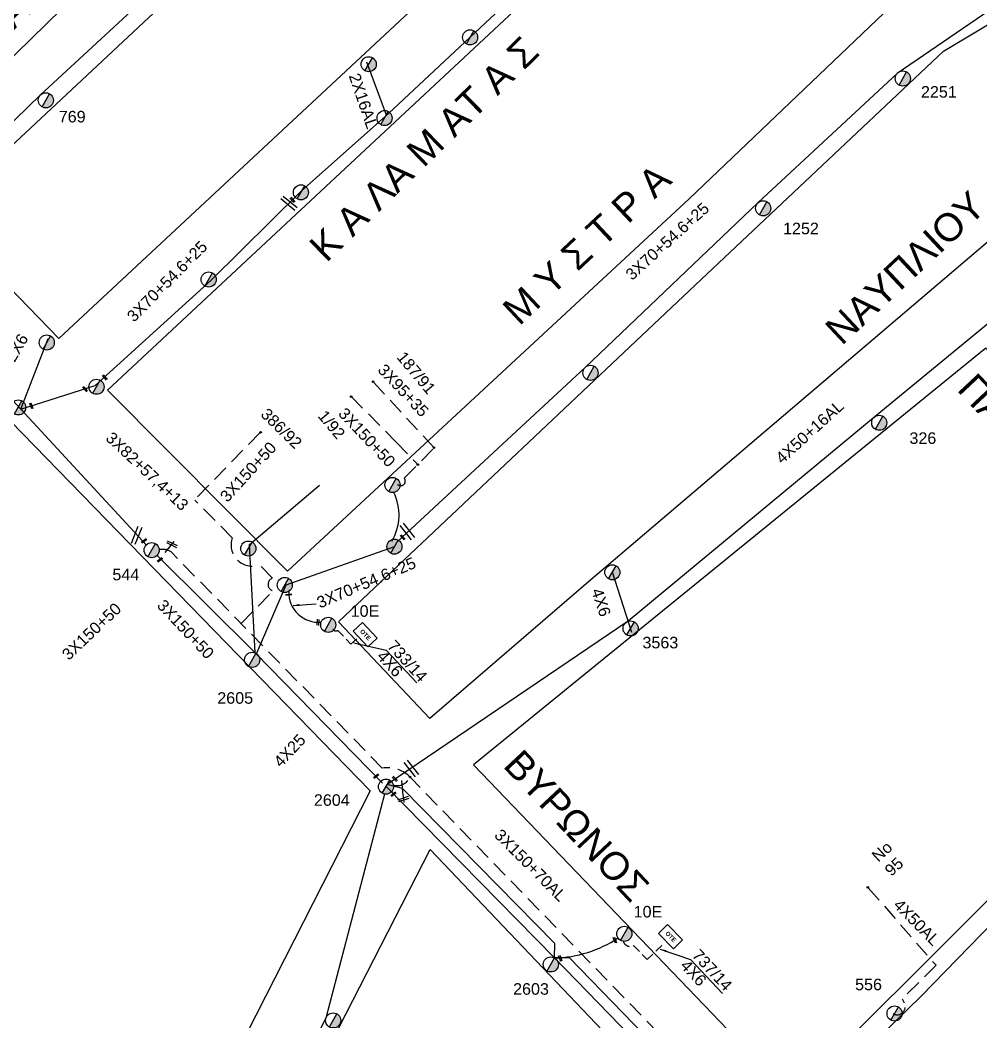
# Model space of a CAD drawing. Header units: millimetres. Extents: x 771 to 3391, y 686 to 1835.
# Drawn here: x 1808.2 to 1958.2, y 1307.3 to 1463.7 of the extents above; entities that cross this region are included whole.
import ezdxf

# ---------------------------------------------------------------- set-up
doc = ezdxf.new("R2010")
doc.units = ezdxf.units.MM
doc.linetypes.add('DASHED', pattern=[19.05, 12.7, -6.35])
for name, color, linetype in [('Pillar OTE', 7, 'Continuous'), ('Άγνωστα', 7, 'Continuous'), ('Γυμνά εναέρια ΧΤ και ΦΟΠ (3Φ)   4x50+16AL', 7, 'Continuous'), ('Εναέρια παροχή ΧΤ 4x25', 7, 'SYN_LINE'), ('Επιγραφές - Σχήματα', 7, 'Continuous'), ('Καλωδια Χ.Τ 3x95+35', 7, 'DASHED'), ('Καλώδια ΧΤ   3x150+50CU', 7, 'DASHED'), ('Καλώδια ΧΤ   3x150+70AL', 7, 'DASHED'), ('Μηχανική τομή', 7, 'Continuous'), ('Στύλος Ξύλινος', 7, 'Continuous'), ('Στύλος Ξύλινος @ 1', 7, 'Continuous'), ('Στύλος ΦΜ', 7, 'Continuous'), ('Στύλος ΦΜ @ 1', 7, 'Continuous'), ('Συνδέσεις', 7, 'Continuous'), ('Συνεστραμμένα ΧΤ   3x70+54.6+25 AL', 7, 'SYN_LINE'), ('Τομή', 7, 'Continuous'), ('Υπόβαθρο ΔΕΗ', 7, 'Continuous'), ('Υπόγεια καλώδια Παροχών ΧΤ   4x50AL', 7, 'DASHED'), ('Υπόγεια καλώδια Παροχών ΧΤ   4x6', 7, 'DASHED')]:
    doc.layers.add(name, color=color, linetype=linetype)
doc.styles.add('arial', font='arial.ttf')
doc.styles.get("Standard").update_dxf_attribs({"font": 'arial.ttf'})
doc.linetypes.add('SYN_LINE', pattern='A,0.5,-0.0001,["/\\/\\/\\/",Standard,S=0.1,R=0,X=0,Y=-0.05],-0.25', length=0.7501)
doc.dimstyles.new('ISO-25', dxfattribs={"dimtxt": 2.5, "dimasz": 2.5, "dimexe": 1.25, "dimexo": 0.625, "dimtad": 1, "dimtxsty": 'Standard', "dimcen": 2.5, "dimadec": 0, "dimazin": 0, "dimtfac": 1, "dimtmove": 0, "dimatfit": 3, "dimfxl": 1, "dimarcsym": 0})

# ---------------------------------------------------------------- blocks, each defined once
blk = doc.blocks.new('ΥΠΑΡΧΩΝ ΤΣΙΜΕΝΤΕΝΙΟΣ ΣΤΥΛΟΣ')
at = {"layer": 'Στύλος ΦΜ'}
blk.add_hatch(color=7, dxfattribs=at).paths.add_polyline_path([(-1.29, -2.28, 0.574793), (2.62, 0, 0.268822), (1.3, 2.27)])
at = {"layer": 'Στύλος ΦΜ', "color": 7}
blk.add_line((-1.29, -2.28), (1.3, 2.27), dxfattribs=at)
blk.add_circle((0, 0), 2.62, dxfattribs=at)
at = {"layer": 'Στύλος ΦΜ', "flags": 4}
for tag, p in [('ΑΡΙΘΜΟΣ', (-4.68, 8.05)), ('ΤΥΠΟΣ', (-4.91, 3.03))]:
    blk.add_attdef(tag, p, '', height=4, dxfattribs=at)
blk = doc.blocks.new('ΜΗΧΑΝΙΚΗ ΤΟΜΗ')
at = {"layer": 'Μηχανική τομή', "ltscale": 40}
for p, q in [((-1.89, 0.78), (1.89, 0.78)), ((1.89, 0), (-1.89, 0))]:
    blk.add_line(p, q, dxfattribs=at)
blk = doc.blocks.new('_ΣΥΝΔΕΣΗ')
at = {"layer": 'Συνδέσεις', "linetype": 'SYN_LINE', "ltscale": 40}
blk.add_hatch(color=256, dxfattribs=at).paths.add_polyline_path([(0.5, -0.01, 1), (-0.5, -0.01, 1)])
at = {"layer": 'Συνδέσεις'}
blk.add_circle((0, -0.01), 0.5, dxfattribs=at)
blk = doc.blocks.new('τομή_')
at = {"layer": 'Επιγραφές - Σχήματα'}
for p, q in [((-1.29, -0.22), (0.13, 0.75)), ((-1.08, -0.46), (0.34, 0.51)), ((-0.66, 0.62), (-0.29, -0.37))]:
    blk.add_line(p, q, dxfattribs=at)
blk = doc.blocks.new('ΤΟΜΗ')
at = {"layer": 'Τομή', "ltscale": 40}
for p, q in [((-5.68, 0), (5.68, 0)), ((5.68, -2.33), (-5.68, -2.33))]:
    blk.add_line(p, q, dxfattribs=at)
blk = doc.blocks.new('ΥΠΑΡΧΩΝ ΞΥΛΙΝΟΣ ΣΤΥΛΟΣ')
at = {"layer": 'Στύλος Ξύλινος'}
h = blk.add_hatch(color=7, dxfattribs=at)
h.paths.add_polyline_path([(-2.62, 0, 0.270008), (-1.29, -2.28), (1.3, 2.27, 0.576266)])
h.paths.add_polyline_path([(-1.29, -2.28, 0.574793), (2.62, 0, 0.268822), (1.3, 2.27)])
at = {"layer": 'Στύλος Ξύλινος', "color": 7}
blk.add_line((-1.29, -2.28), (1.3, 2.27), dxfattribs=at)
blk.add_circle((0, 0), 2.62, dxfattribs=at)
at = {"layer": 'Στύλος Ξύλινος', "flags": 4}
for tag, p in [('ΑΡΙΘΜΟΣ', (-4.91, 8.6)), ('ΤΥΠΟΣ', (-4.85, 3.39))]:
    blk.add_attdef(tag, p, '', height=4, dxfattribs=at)
blk = doc.blocks.new('PILLAR ΟΤΕ')
at = {"layer": 'Pillar OTE', "ltscale": 40}
blk.add_lwpolyline([(-3.31, 2.02), (3.39, 2.02), (3.39, -1.99), (-3.31, -1.99)], close=True, dxfattribs=at)
at = {"layer": 'Pillar OTE', "insert": (-1.81, 0.71), "char_height": 1.3575, "width": 109.961, "attachment_point": 1}
blk.add_mtext('{\\fArial|b1|i0|c161|p34;OTE}', dxfattribs=at)

msp = doc.modelspace()

# ---------------------------------------------------------------- linework, layer by layer
at = {"layer": 'Άγνωστα', "color": 5, "linetype": 'Continuous', "ltscale": 20}
msp.add_lwpolyline([(1756.06447, 1456.24781), (1786.09307, 1426.94159), (1808.34808, 1402.93005), (1827.97811, 1381.68641)], dxfattribs=at)
at = {"layer": 'Άγνωστα', "color": 1}
msp.add_lwpolyline([(1865.41616, 1448.79127), (1862.35235, 1457.10634)], dxfattribs=at)
at = {"layer": 'Άγνωστα', "color": 5}
msp.add_lwpolyline([(1808.34808, 1402.93005), (1812.63939, 1413.95873)], dxfattribs=at)
at = {"layer": 'Άγνωστα', "color": 1, "ltscale": 20}
msp.add_lwpolyline([(1844.95082, 1364.96857), (1844.05464, 1381.78571), (1854.97387, 1391.08426)], dxfattribs=at)
at = {"layer": 'Άγνωστα', "color": 6, "linetype": 'SYN_LINE', "ltscale": 0.1}
msp.add_lwpolyline([(1903.74822, 1368.08417), (1900.69536, 1377.46276)], dxfattribs=at)
at = {"layer": 'Άγνωστα', "color": 85, "linetype": 'Continuous', "ltscale": 0.2}
msp.add_lwpolyline([(1865.11199, 1342.85998), (1855.98703, 1307.87277), (1838.31686, 1272.75052), (1828.55284, 1255.36842)], dxfattribs=at)
at = {"layer": 'Γυμνά εναέρια ΧΤ και ΦΟΠ (3Φ)   4x50+16AL', "color": 1}
msp.add_lwpolyline([(1852.14364, 1436.95889), (1865.74889, 1449.0879), (1950.87237, 1528.69667), (1954.46685, 1539.34416)], dxfattribs=at)
at = {"layer": 'Γυμνά εναέρια ΧΤ και ΦΟΠ (3Φ)   4x50+16AL', "color": 6, "linetype": 'Continuous', "ltscale": 0.2}
msp.add_lwpolyline([(2015.55399, 1463.36472), (1986.7784, 1439.37189), (1964.31854, 1420.34554), (1941.71855, 1401.79755), (1903.1813, 1369.82578), (1865.56173, 1344.32603)], dxfattribs=at)
at = {"layer": 'Γυμνά εναέρια ΧΤ και ΦΟΠ (3Φ)   4x50+16AL', "color": 30, "linetype": 'Continuous'}
msp.add_lwpolyline([(1921.89697, 1284.97408), (1948.87525, 1311.32391), (2007.55651, 1371.57859)], dxfattribs=at)
at = {"layer": 'Καλωδια Χ.Τ 3x95+35', "color": 1, "linetype": 'DASHED', "ltscale": 0.2}
msp.add_lwpolyline([(1872.88538, 1396.87676), (1872.88538, 1396.87676), (1872.88538, 1396.87676), (1872.88538, 1396.87676), (1863.3581, 1407.19166)], dxfattribs=at)
at = {"layer": 'Καλώδια ΧΤ   3x150+50CU', "color": 1, "linetype": 'DASHED', "ltscale": 0.2}
msp.add_lwpolyline([(1859.93805, 1404.91199), (1866.96272, 1397.75901), (1870.31387, 1394.29036)], dxfattribs=at)
at = {"layer": 'Καλώδια ΧΤ   3x150+50CU', "color": 151, "linetype": 'DASHED', "ltscale": 0.2}
msp.add_lwpolyline([(1845.6801, 1399.24212), (1835.48321, 1388.77915)], dxfattribs=at)
at = {"layer": 'Καλώδια ΧΤ   3x150+50CU', "color": 1, "linetype": 'DASHED', "ltscale": 0.2}
msp.add_lwpolyline([(1867.15795, 1391.18886, 0.947787284), (1868.20847, 1392.17277), (1872.88538, 1396.87676)], format="xyb", dxfattribs=at)
at = {"layer": 'Καλώδια ΧΤ   3x150+50CU', "color": 151, "linetype": 'DASHED', "ltscale": 0.2}
for points in [[(1842.7481, 1369.45514), (1847.70553, 1374.57082, -0.733919331), (1847.65182, 1376.55724), (1845.60325, 1378.61477, -0.635642395), (1841.37004, 1382.86654), (1835.53968, 1388.72244)], [(1937.55581, 1270.28306, 0.280308914), (1938.61302, 1273.90198), (1927.73647, 1287.15092, 0.3929797), (1923.75284, 1289.18382), (1869.29891, 1345.31217, 0.255416006), (1864.77794, 1346.90477), (1831.80798, 1380.65376, 0.205927836), (1829.95883, 1380.98095)]]:
    msp.add_lwpolyline(points, format="xyb", dxfattribs=at)
msp.add_arc((1867.16704, 1346.24347), 2.06085, 251.235651, 339.5420492, dxfattribs=at)
at = {"layer": 'Συνεστραμμένα ΧΤ   3x70+54.6+25 AL', "color": 85, "linetype": 'SYN_LINE', "ltscale": 15}
msp.add_lwpolyline([(1785.87534, 1427.15409), (1811.4352, 1451.97282), (1842.49974, 1480.71584), (1868.21107, 1504.82738), (1893.47159, 1528.74496), (1916.06996, 1550.31906), (1931.09359, 1561.57559)], dxfattribs=at)
at = {"layer": 'Συνεστραμμένα ΧΤ   3x70+54.6+25 AL', "color": 85, "linetype": 'SYN_LINE', "ltscale": 20}
msp.add_lwpolyline([(1997.2208, 1496.04484), (1970.78081, 1472.92861), (1945.17024, 1455.33421), (1923.46265, 1435.16667), (1896.46315, 1409.43473), (1867.1113, 1382.225)], dxfattribs=at)
at = {"layer": 'Συνεστραμμένα ΧΤ   3x70+54.6+25 AL', "color": 5, "linetype": 'SYN_LINE', "ltscale": 20}
msp.add_lwpolyline([(1808.34808, 1402.93005), (1819.96117, 1406.64228), (1838.0248, 1422.99379), (1852.14364, 1436.95889)], dxfattribs=at)
at = {"layer": 'Συνεστραμμένα ΧΤ   3x70+54.6+25 AL', "color": 1, "ltscale": 20}
for points in [[(1845.14847, 1364.71606), (1849.77334, 1375.53315), (1866.67626, 1381.46714), (1866.67626, 1381.46714)], [(1864.82766, 1344.57575), (1845.05541, 1364.81519), (1829.61995, 1380.09528)], [(1934.81434, 1272.62195), (1934.55029, 1273.41507), (1924.70638, 1285.40612), (1922.42702, 1285.49366), (1922.51931, 1287.89682), (1894.02778, 1317.26445), (1891.67198, 1317.28267), (1891.6895, 1319.54716), (1867.91411, 1343.71662), (1865.56173, 1344.32603)]]:
    msp.add_lwpolyline(points, dxfattribs=at)
at = {"layer": 'Συνεστραμμένα ΧΤ   3x70+54.6+25 AL', "color": 85, "ltscale": 20}
msp.add_lwpolyline([(1933.39982, 1272.22399), (1922.47092, 1285.53669), (1891.67198, 1317.28267), (1865.36915, 1344.02147)], dxfattribs=at)
at = {"layer": 'Συνεστραμμένα ΧΤ   3x70+54.6+25 AL', "color": 1, "ltscale": 20}
msp.add_arc((1859.52327, 1386.4269), 7.87631, 328.7646792, 26.4575804, dxfattribs=at)
at = {"layer": 'Συνεστραμμένα ΧΤ   3x70+54.6+25 AL', "color": 1, "ltscale": 8}
msp.add_arc((1854.84658, 1374.33938), 4.67988, 178.241231, 274.8462607, dxfattribs=at)
at = {"layer": 'Συνεστραμμένα ΧΤ   3x70+54.6+25 AL', "linetype": 'SYN_LINE', "ltscale": 8}
msp.add_arc((1891.32626, 1335.63961), 18.36019, 271.0789207, 303.8968349, dxfattribs=at)
at = {"layer": 'Υπόβαθρο ΔΕΗ'}
for points in [[(1814.29139, 1413.96219), (1795.43799, 1433.35964), (1923.51394, 1553.10057), (1942.68432, 1533.6234), (1814.29139, 1413.96219)], [(1769.70602, 1460.0404), (1808.98366, 1527.31006), (1849.70157, 1502.65454), (1850.4504, 1498.75856), (1821.88857, 1472.45621), (1788.55029, 1439.79453), (1769.70602, 1460.0404)], [(1821.87339, 1405.90208), (1950.29522, 1525.70378), (1984.97259, 1491.82534), (1946.43818, 1468.0151), (1912.66934, 1435.77143), (1850.01039, 1377.64182), (1821.87339, 1405.90208)], [(1858.00941, 1369.79406), (1914.55338, 1423.15914), (1952.39857, 1458.78111), (1993.27898, 1483.30626), (2007.15123, 1469.8209), (1896.95229, 1375.96134), (1872.20797, 1354.64919), (1857.95924, 1369.74671)], [(1726.38517, 1376.30408), (1726.47385, 1386.94423), (1761.73545, 1447.27759), (1862.90883, 1343.35003), (1822.79772, 1264.51968), (1726.38517, 1376.30408)], [(1831.58332, 1381.46362), (1830.83456, 1380.56836)], [(1865.37509, 1365.32628), (1870.15514, 1360.18796)], [(1868.05695, 1342.60502), (1867.85174, 1344.94701)], [(1831.50491, 1254.6729), (1849.2202, 1289.17554), (1872.24782, 1334.1996), (1939.55095, 1263.55634), (1877.90896, 1201.0847), (1831.50491, 1254.6729)], [(1912.86923, 1317.02825), (1917.88351, 1311.69686)]]:
    msp.add_lwpolyline(points, dxfattribs=at)
msp.add_lwpolyline([(1977.0365, 1392.21385), (1958.9722, 1412.44279), (1879.0169, 1347.43466), (1928.64717, 1295.7143), (2055.29282, 1422.10812), (2015.32218, 1461.72274), (1967.94258, 1419.73621), (1985.57852, 1399.84181)], close=True, dxfattribs=at)
at = {"layer": 'Υπόγεια καλώδια Παροχών ΧΤ   4x50AL', "color": 30, "ltscale": 0.2}
msp.add_lwpolyline([(1940.64223, 1328.19196), (1951.22521, 1316.11946), (1945.91008, 1310.88903), (1946.25197, 1310.24202, -0.765357163), (1944.47276, 1308.5832, -0.948527797)], format="xyb", dxfattribs=at)
at = {"layer": 'Υπόγεια καλώδια Παροχών ΧΤ   4x6', "color": 1, "linetype": 'DASHED', "ltscale": 0.1}
msp.add_lwpolyline([(1857.08142, 1368.60731, 0.482024722), (1857.83694, 1368.4042), (1859.89605, 1366.22244), (1861.055, 1367.31624)], format="xyb", dxfattribs=at)
at = {"layer": 'Υπόγεια καλώδια Παροχών ΧΤ   4x6', "linetype": 'DASHED', "ltscale": 0.1}
msp.add_lwpolyline([(1902.40162, 1319.86611, 0.457079153), (1904.03588, 1319.1682), (1906.11301, 1317.00359), (1908.85697, 1319.63667)], format="xyb", dxfattribs=at)

# ---------------------------------------------------------------- block references
at = {"layer": 'Pillar OTE', "xscale": 0.5, "yscale": 0.5, "zscale": 0.5}
for p, rotation in [((1862.09799, 1367.74784), 313.3433023163666), ((1909.75652, 1320.62081), 314.2797604568485)]:
    msp.add_blockref('PILLAR ΟΤΕ', p, dxfattribs=dict(at, rotation=rotation))
at = {"layer": 'Επιγραφές - Σχήματα'}
for p, rotation in [((1832.04835, 1381.39063), 299.7579530802306), ((1868.53016, 1341.82756), 344.6730008938525)]:
    msp.add_blockref('τομή_', p, dxfattribs=dict(at, rotation=rotation))
at = {"layer": 'Μηχανική τομή'}
for p, xscale, yscale, zscale, rotation in [((1850.65833, 1435.5235), 0.2500000000001928, 0.2500000000001928, 0.2500000000001928, 312.6268794242704), ((1821.41739, 1407.81761), 0.2500000000001928, 0.2500000000001928, 0.2500000000001928, 312.6268794242704), ((1818.3221, 1406.00076), 0.2500000000001928, 0.2500000000001928, 0.2500000000001928, 312.6268794242704), ((1809.90117, 1403.40016), 0.2500000000001928, 0.2500000000001928, 0.2500000000001928, 288.9755507446967), ((1827.64627, 1382.31418), 0.2499999999999191, 0.2499999999999191, 0.2499999999999191, 37.95316933182585), ((1867.88564, 1382.858), 0.2500000000001928, 0.2500000000001928, 0.2500000000001928, 312.6268794242704), ((1830.12712, 1379.34274), 0.2499999999999191, 0.2499999999999191, 0.2499999999999191, 37.95316933182585), ((1850.18908, 1373.88226), 0.2500000000001927, 0.2500000000001927, 0.2500000000001927, 6.400098517812163), ((1854.64575, 1369.66381), 0.2500000000001928, 0.2500000000001928, 0.2500000000001928, 265.2537588485417), ((1863.87784, 1345.55561), 0.2499999999999191, 0.2499999999999191, 0.2499999999999191, 37.95316933182585), ((1866.67657, 1345.16304), 0.2500000000002005, 0.2500000000002005, 0.2500000000002005, 315.3657360708307), ((1866.58255, 1342.75874), 0.2499999999999191, 0.2499999999999191, 0.2499999999999191, 37.95316933182585), ((1901.00252, 1320.00694), 0.2500000000001928, 0.2500000000001928, 0.2500000000001928, 290.1800857118995), ((1892.46565, 1317.18071), 0.2500000000001928, 0.2500000000001928, 0.2500000000001928, 290.1800857118995)]:
    msp.add_blockref('ΜΗΧΑΝΙΚΗ ΤΟΜΗ', p, dxfattribs=dict(at, xscale=xscale, yscale=yscale, zscale=zscale, rotation=rotation))
at = {"layer": 'Στύλος Ξύλινος @ 1', "ltscale": 40, "xscale": 0.4499999999998181, "yscale": 0.4499999999998181, "zscale": 0.4499999999998181}
msp.add_blockref('ΥΠΑΡΧΩΝ ΞΥΛΙΝΟΣ ΣΤΥΛΟΣ', (1866.67626, 1381.46714), dxfattribs=at)
at = {"layer": 'Στύλος ΦΜ @ 1', "ltscale": 40, "xscale": 0.4499999999998181, "yscale": 0.4499999999998181, "zscale": 0.4499999999998181}
for p in [(1878.49015, 1460.96246), (1862.66283, 1456.76288), (1865.13585, 1448.36371), (1852.08158, 1436.76891), (1837.68534, 1423.16623), (1812.40491, 1413.32711), (1897.2851, 1408.59121), (1820.16587, 1406.42465), (1866.37236, 1391.09634), (1843.86788, 1381.17042), (1900.69536, 1377.46276), (1849.55582, 1375.48863)]:
    msp.add_blockref('ΥΠΑΡΧΩΝ ΤΣΙΜΕΝΤΕΝΙΟΣ ΣΤΥΛΟΣ', p, dxfattribs=at)
at = {"layer": 'Στύλος ΦΜ @ 1', "ltscale": 40}
ref = msp.add_blockref('ΥΠΑΡΧΩΝ ΤΣΙΜΕΝΤΕΝΙΟΣ ΣΤΥΛΟΣ', (1946.03767, 1454.53753), dxfattribs=dict(at, xscale=0.4499999999998181, yscale=0.4499999999998181, zscale=0.4499999999998181))
ref.add_attrib('ΤΥΠΟΣ', '2251', (1948.86832, 1451.55507), dxfattribs={"layer": 'Στύλος ΦΜ', "height": 1.8, "flags": 4})
ref = msp.add_blockref('ΥΠΑΡΧΩΝ ΤΣΙΜΕΝΤΕΝΙΟΣ ΣΤΥΛΟΣ', (1812.26269, 1451.13473), dxfattribs=dict(at, xscale=0.4499999999998181, yscale=0.4499999999998181, zscale=0.4499999999998181))
ref.add_attrib('ΤΥΠΟΣ', '769', (1814.2796, 1447.68198), dxfattribs={"layer": 'Στύλος ΦΜ', "height": 1.8, "flags": 4})
ref = msp.add_blockref('ΥΠΑΡΧΩΝ ΤΣΙΜΕΝΤΕΝΙΟΣ ΣΤΥΛΟΣ', (1924.24101, 1434.28276), dxfattribs=dict(at, xscale=0.4499999999998181, yscale=0.4499999999998181, zscale=0.4499999999998181))
ref.add_attrib('ΤΥΠΟΣ', '1252', (1927.33663, 1430.23196), dxfattribs={"layer": 'Στύλος ΦΜ', "height": 1.8, "flags": 4})
ref = msp.add_blockref('ΥΠΑΡΧΩΝ ΤΣΙΜΕΝΤΕΝΙΟΣ ΣΤΥΛΟΣ', (1807.95347, 1403.19871), dxfattribs=dict(at, xscale=0.4499999999998181, yscale=0.4499999999998181, zscale=0.4499999999998181))
ref.add_attrib('ΤΥΠΟΣ', '686', (1801.26267, 1398.7195), dxfattribs={"layer": 'Στύλος ΦΜ', "height": 1.8, "flags": 4})
ref = msp.add_blockref('ΥΠΑΡΧΩΝ ΤΣΙΜΕΝΤΕΝΙΟΣ ΣΤΥΛΟΣ', (1942.35389, 1400.80584), dxfattribs=dict(at, xscale=0.4499999999998181, yscale=0.4499999999998181, zscale=0.4499999999998181))
ref.add_attrib('ΤΥΠΟΣ', '326', (1947.06542, 1397.50598), dxfattribs={"layer": 'Στύλος ΦΜ', "height": 1.8, "flags": 4})
ref = msp.add_blockref('ΥΠΑΡΧΩΝ ΤΣΙΜΕΝΤΕΝΙΟΣ ΣΤΥΛΟΣ', (1828.78247, 1380.92338), dxfattribs=dict(at, xscale=0.4499999999998181, yscale=0.4499999999998181, zscale=0.4499999999998181))
ref.add_attrib('ΤΥΠΟΣ', '544', (1822.64926, 1376.21381), dxfattribs={"layer": 'Στύλος ΦΜ', "height": 1.8, "flags": 4})
ref = msp.add_blockref('ΥΠΑΡΧΩΝ ΤΣΙΜΕΝΤΕΝΙΟΣ ΣΤΥΛΟΣ', (1856.34607, 1369.26627), dxfattribs=dict(at, xscale=0.4499999999998181, yscale=0.4499999999998181, zscale=0.4499999999998181))
ref.add_attrib('ΑΡΙΘΜΟΣ', '10Ε', (1859.84543, 1370.52301), dxfattribs={"layer": 'Στύλος ΦΜ', "height": 1.8, "flags": 4})
ref = msp.add_blockref('ΥΠΑΡΧΩΝ ΤΣΙΜΕΝΤΕΝΙΟΣ ΣΤΥΛΟΣ', (1903.54585, 1368.70585), dxfattribs=dict(at, xscale=0.4499999999998181, yscale=0.4499999999998181, zscale=0.4499999999998181))
ref.add_attrib('ΤΥΠΟΣ', '3563', (1905.39112, 1365.59368), dxfattribs={"layer": 'Στύλος ΦΜ', "height": 1.8, "flags": 4})
ref = msp.add_blockref('ΥΠΑΡΧΩΝ ΤΣΙΜΕΝΤΕΝΙΟΣ ΣΤΥΛΟΣ', (1844.46985, 1363.7933), dxfattribs=dict(at, xscale=0.4499999999998181, yscale=0.4499999999998181, zscale=0.4499999999998181))
ref.add_attrib('ΤΥΠΟΣ', '2605', (1839.02249, 1356.94991), dxfattribs={"layer": 'Στύλος ΦΜ', "height": 1.8, "flags": 4})
ref = msp.add_blockref('ΥΠΑΡΧΩΝ ΤΣΙΜΕΝΤΕΝΙΟΣ ΣΤΥΛΟΣ', (1865.36033, 1344.01127), dxfattribs=dict(at, xscale=0.4499999999998181, yscale=0.4499999999998181, zscale=0.4499999999998181))
ref.add_attrib('ΤΥΠΟΣ', '2604', (1854.10499, 1341.01352), dxfattribs={"layer": 'Στύλος ΦΜ', "height": 1.8, "flags": 4})
ref = msp.add_blockref('ΥΠΑΡΧΩΝ ΤΣΙΜΕΝΤΕΝΙΟΣ ΣΤΥΛΟΣ', (1902.5586, 1321.03338), dxfattribs=dict(at, xscale=0.4499999999998181, yscale=0.4499999999998181, zscale=0.4499999999998181))
ref.add_attrib('ΤΥΠΟΣ', '10Ε', (1904.01774, 1323.58764), dxfattribs={"layer": 'Στύλος ΦΜ', "height": 1.8, "flags": 4})
ref = msp.add_blockref('ΥΠΑΡΧΩΝ ΤΣΙΜΕΝΤΕΝΙΟΣ ΣΤΥΛΟΣ', (1891.08642, 1316.26078), dxfattribs=dict(at, xscale=0.4499999999998181, yscale=0.4499999999998181, zscale=0.4499999999998181))
ref.add_attrib('ΤΥΠΟΣ', '2603', (1885.19452, 1311.52954), dxfattribs={"layer": 'Στύλος ΦΜ', "height": 1.8, "flags": 4})
ref = msp.add_blockref('ΥΠΑΡΧΩΝ ΤΣΙΜΕΝΤΕΝΙΟΣ ΣΤΥΛΟΣ', (1944.75094, 1308.60273), dxfattribs=dict(at, xscale=0.4499999999998181, yscale=0.4499999999998181, zscale=0.4499999999998181))
ref.add_attrib('ΤΥΠΟΣ', '556', (1938.58617, 1312.23399), dxfattribs={"layer": 'Στύλος ΦΜ', "height": 1.8, "flags": 4})
ref = msp.add_blockref('ΥΠΑΡΧΩΝ ΤΣΙΜΕΝΤΕΝΙΟΣ ΣΤΥΛΟΣ', (1857.11102, 1307.52095), dxfattribs=dict(at, xscale=0.4499999999998181, yscale=0.4499999999998181, zscale=0.4499999999998181))
ref.add_attrib('ΤΥΠΟΣ', '3277', (1862.2279, 1304.09171), dxfattribs={"layer": 'Στύλος ΦΜ', "height": 1.8, "flags": 4})
at = {"layer": 'Συνδέσεις', "xscale": 0.25, "yscale": 0.25, "zscale": 0.25}
for p in [(1863.33709, 1407.20921), (1859.92449, 1404.89378), (1845.78509, 1399.31408), (1872.86844, 1396.90974), (1870.32215, 1394.2722), (1869.09979, 1345.5213), (1940.57178, 1328.29756)]:
    msp.add_blockref('_ΣΥΝΔΕΣΗ', p, dxfattribs=at)
at = {"layer": 'Τομή'}
for p, xscale, yscale, zscale, rotation in [((1850.40669, 1435.29969), 0.25, 0.25, 0.25, 321.3560241357273), ((1826.70498, 1383.12515), 0.2499999999998873, 0.2499999999998873, 0.2499999999998873, 248.1909067709115), ((1868.9116, 1384.02636), 0.2499999999999669, 0.2499999999999669, 0.2499999999999669, 308.1680509152084), ((1869.54423, 1347.02549), 0.2499999999999669, 0.2499999999999669, 0.2499999999999669, 308.1680509152084)]:
    msp.add_blockref('ΤΟΜΗ', p, dxfattribs=dict(at, xscale=xscale, yscale=yscale, zscale=zscale, rotation=rotation))

# ---------------------------------------------------------------- texts
at = {"ltscale": 40, "char_height": 4, "width": 67.4273804, "attachment_point": 1, "style": 'arial'}
for s, insert, rotation in [('{\\H1.083x;ΑΝΔΑΝΕΙΑΣ}', (1795.38549, 1456.50266), 44.3034171), ('{\\H1.083x;K A ΛA M ΑT A Σ}', (1853.02369, 1428.76656), 44.3034171), ('{\\H1.083x;M Y Σ T P A}', (1883.18737, 1418.96385), 43.1680862), ('{\\H1.083x;NAYΠΛIOY}', (1933.5311, 1415.89199), 43.1680862), ('{\\H1.083x;ΠAΛAMINOY}', (1957.4897, 1408.88509), 313.1680862), ('{\\H1.083x;BYPΩNOΣ}', (1886.63209, 1350.15202), 313.1680862)]:
    msp.add_mtext(s, dxfattribs=dict(at, insert=insert, rotation=rotation))
at = {"layer": 'Άγνωστα', "color": 7, "char_height": 1.8, "attachment_point": 1}
for s, insert, rotation in [('2X16AL', (1861.23094, 1455.55558), 288.8279378), ('3X70+54.6+25', (1902.56061, 1424.26306), 42.2541313), ('3X70+54.6+25', (1824.73714, 1417.66639), 45.2236171), ('2X6', (1805.81289, 1411.0299), 59.9729288), ('187/91', (1868.30997, 1412.13682), 309.9434888), ('3X95+35', (1865.25052, 1410.17703), 313.1821544), ('386/92', (1846.92914, 1403.26221), 315.571371), ('3X150+50', (1859.09967, 1403.35242), 313.1821544), ('1/92', (1855.99392, 1402.96717), 309.9434888), ('3X82+57,4+13', (1822.69227, 1399.55165), 316.7407372), ('3X150+50', (1839.28407, 1389.49821), 47.5458639), ('3X70+54.6+25', (1854.33269, 1373.45604), 23.0236296), ('3X150+50', (1830.79226, 1373.40918), 313.1821544), ('3X150+50', (1814.58719, 1364.92821), 43.4561847), ('737/14', (1914.33133, 1318.81184), 312.9164979), ('4Χ6', (1912.51162, 1317.19219), 312.9164979)]:
    msp.add_mtext_dynamic_manual_height_columns(s, width=1.8, gutter_width=12.5, heights=[0.04535], dxfattribs=dict(at, insert=insert, rotation=rotation))
at = {"layer": 'Άγνωστα', "color": 7}
note = msp.add_mtext_dynamic_manual_height_columns('No ', width=1.8, gutter_width=1.83058, heights=[0.04535, 0], dxfattribs=dict(at, insert=(1938.30919, 1331.01494), char_height=1.8, attachment_point=1, rotation=42.3795811))
for column, words in zip(note.columns.linked_columns, ['95']):
    column.text = words
at = {"layer": 'Γυμνά εναέρια ΧΤ και ΦΟΠ (3Φ)   4x50+16AL', "color": 7, "insert": (1925.98282, 1395.60872), "char_height": 1.8, "attachment_point": 1, "rotation": 42.2541313}
msp.add_mtext_dynamic_manual_height_columns('4X50+16AL', width=1.8, gutter_width=12.5, heights=[0.04535], dxfattribs=at)
at = {"layer": 'Εναέρια παροχή ΧΤ 4x25', "color": 7, "insert": (1847.63586, 1348.13254), "char_height": 1.8, "attachment_point": 1, "rotation": 46.6065167}
msp.add_mtext_dynamic_manual_height_columns('4X25', width=1.8, gutter_width=12.5, heights=[0.04535], dxfattribs=at)
at = {"layer": 'Καλώδια ΧΤ   3x150+70AL', "color": 7, "insert": (1883.40953, 1337.56775), "char_height": 1.8, "attachment_point": 1, "rotation": 314.761381}
msp.add_mtext_dynamic_manual_height_columns('3X150+70AL', width=1.8, gutter_width=12.5, heights=[0.04535], dxfattribs=at)
at = {"layer": 'Υπόγεια καλώδια Παροχών ΧΤ   4x50AL', "color": 7, "insert": (1945.71331, 1326.65839), "char_height": 1.8, "attachment_point": 1, "rotation": 314.6575577}
msp.add_mtext_dynamic_manual_height_columns('4X50AL', width=1.8, gutter_width=12.5, heights=[0.04535], dxfattribs=at)
at = {"layer": 'Υπόγεια καλώδια Παροχών ΧΤ   4x6', "color": 7, "char_height": 1.8, "attachment_point": 1}
for s, insert, rotation in [('4X6', (1899.09472, 1375.18266), 288.4709337), ('733/14', (1866.77987, 1367.05599), 312.4522382), ('4X6', (1865.13026, 1365.46331), 312.4522382)]:
    msp.add_mtext_dynamic_manual_height_columns(s, width=1.8, gutter_width=12.5, heights=[0.04535], dxfattribs=dict(at, insert=insert, rotation=rotation))

# ---------------------------------------------------------------- leaders
at = {"layer": 'Επιγραφές - Σχήματα', "ltscale": 40}
for points in [[(1850.86123, 1372.29713), (1854.46882, 1372.54054)], [(1860.35024, 1366.42981), (1865.37509, 1365.32628)], [(1908.15808, 1318.64872), (1912.86923, 1317.02825)]]:
    msp.add_leader(points, dimstyle='ISO-25', override={"dimasz": 1, "dimtad": 0}, dxfattribs=at)

doc.saveas('drawing.dxf')
